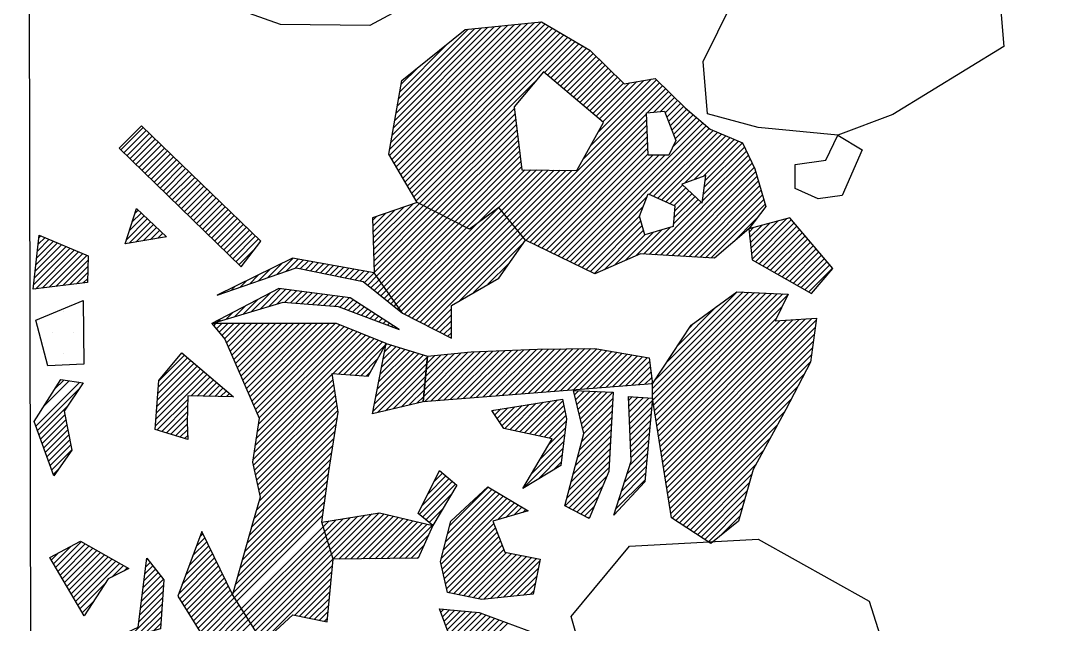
# Model space of a CAD drawing. Header units: metres. Extents: x -4.41 to -1.92, y -15.69 to -11.78.
# Drawn here: x -4.406 to -3.786, y -15.348 to -14.991 of the extents above; entities that cross this region are included whole.
import ezdxf

# ---------------------------------------------------------------- set-up
doc = ezdxf.new("R2010")
doc.units = ezdxf.units.M
doc.header["$LTSCALE"] = 25
doc.header["$MEASUREMENT"] = 0
doc.linetypes.add('STRICHPUNKTX2', pattern=[2, 1, -0.5, 0, -0.5])
doc.layers.get('0').update_dxf_attribs({"linetype": 'CONTINUOUS'})
for name, color, linetype in [('GRABUNGSGRENZE', 3, 'STRICHPUNKTX2'), ('KNOCHENSCHRAFF', 2, 'CONTINUOUS'), ('STEINE', 4, 'CONTINUOUS')]:
    doc.layers.add(name, color=color, linetype=linetype)

# ---------------------------------------------------------------- blocks, each defined once
blk = doc.blocks.new('*X1')
at = {"color": 0}
for p, q in [((-438.125, -1516.25), (-438.125, -1516.25)), ((-438.75, -1517.5), (-438.75, -1517.5)), ((-437.5, -1517.5), (-437.5, -1517.5)), ((-438.125, -1518.75), (-438.125, -1518.75))]:
    blk.add_line(p, q, dxfattribs=at)
blk = doc.blocks.new('*X5')
at = {"color": 0}
for p, q in [((-430.258, -1530.163), (-429.75, -1529.655)), ((-430.048, -1529.599), (-429.867, -1529.418)), ((-430.679, -1531.29), (-429.516, -1530.128)), ((-430.468, -1530.726), (-429.633, -1529.891)), ((-431.31, -1532.982), (-429.166, -1530.838)), ((-431.099, -1532.418), (-429.283, -1530.602)), ((-430.889, -1531.854), (-429.4, -1530.365)), ((-431.247, -1533.273), (-429.049, -1531.075)), ((-431.111, -1533.49), (-428.932, -1531.312)), ((-430.975, -1533.708), (-428.815, -1531.549)), ((-430.839, -1533.925), (-428.699, -1531.785)), ((-430.703, -1534.143), (-428.582, -1532.022)), ((-430.567, -1534.36), (-428.465, -1532.259)), ((-430.431, -1534.578), (-428.348, -1532.495)), ((-430.295, -1534.796), (-428.231, -1532.732)), ((-430.159, -1535.013), (-428.115, -1532.969)), ((-430.023, -1535.231), (-427.981, -1533.189)), ((-429.887, -1535.448), (-427.845, -1533.406)), ((-429.751, -1535.666), (-427.709, -1533.624)), ((-429.615, -1535.883), (-427.573, -1533.841)), ((-429.479, -1536.101), (-427.437, -1534.059)), ((-429.342, -1536.318), (-427.301, -1534.276)), ((-429.206, -1536.536), (-427.165, -1534.494)), ((-429.07, -1536.753), (-427.029, -1534.711))]:
    blk.add_line(p, q, dxfattribs=at)
blk = doc.blocks.new('*X6')
at = {"color": 0}
for p, q in [((-433.895, -1510.465), (-433.697, -1510.267)), ((-434.387, -1512.018), (-433.151, -1510.781)), ((-434.231, -1512.215), (-432.969, -1510.953)), ((-434.223, -1511.5), (-433.333, -1510.61)), ((-434.059, -1510.983), (-433.515, -1510.438)), ((-433.806, -1512.144), (-432.787, -1511.125)), ((-433.382, -1512.073), (-432.605, -1511.296)), ((-432.957, -1512.002), (-432.423, -1511.468)), ((-432.533, -1511.932), (-432.241, -1511.639)), ((-439.739, -1513.481), (-438.461, -1512.203)), ((-439.695, -1513.083), (-438.71, -1512.098)), ((-439.651, -1512.686), (-438.959, -1511.994)), ((-439.607, -1512.288), (-439.208, -1511.889)), ((-439.563, -1511.89), (-439.457, -1511.784)), ((-432.109, -1511.861), (-432.059, -1511.811)), ((-439.871, -1514.674), (-437.715, -1512.517)), ((-439.827, -1514.276), (-437.964, -1512.412)), ((-439.783, -1513.878), (-438.213, -1512.308)), ((-439.779, -1514.934), (-437.466, -1512.622)), ((-439.373, -1514.883), (-437.217, -1512.727)), ((-438.968, -1514.831), (-436.968, -1512.831)), ((-438.563, -1514.78), (-436.719, -1512.936)), ((-438.158, -1514.728), (-436.656, -1513.226)), ((-437.753, -1514.677), (-436.668, -1513.592)), ((-437.348, -1514.625), (-436.68, -1513.957)), ((-436.943, -1514.573), (-436.691, -1514.322)), ((-429.221, -1517.105), (-429.097, -1516.981)), ((-429.061, -1517.298), (-428.744, -1516.981)), ((-428.9, -1517.491), (-428.39, -1516.981)), ((-428.739, -1517.683), (-428.036, -1516.981)), ((-428.578, -1517.876), (-427.683, -1516.981)), ((-428.466, -1518.117), (-427.329, -1516.981)), ((-428.358, -1518.363), (-426.976, -1516.981)), ((-428.251, -1518.61), (-426.622, -1516.981)), ((-428.144, -1518.856), (-426.268, -1516.98)), ((-428.037, -1519.103), (-425.915, -1516.98)), ((-427.93, -1519.349), (-425.561, -1516.98)), ((-427.822, -1519.595), (-425.207, -1516.98)), ((-427.715, -1519.842), (-424.854, -1516.98)), ((-427.608, -1520.088), (-424.5, -1516.98)), ((-427.501, -1520.334), (-424.146, -1516.98)), ((-427.394, -1520.581), (-423.793, -1516.98)), ((-427.286, -1520.827), (-423.439, -1516.98)), ((-427.179, -1521.073), (-423.085, -1516.98)), ((-427.072, -1521.32), (-422.732, -1516.979)), ((-426.965, -1521.566), (-422.378, -1516.979)), ((-426.858, -1521.812), (-422.024, -1516.979)), ((-426.75, -1522.059), (-421.75, -1517.059)), ((-426.643, -1522.305), (-421.497, -1517.159)), ((-426.783, -1524.213), (-420.231, -1517.661)), ((-426.717, -1523.793), (-420.484, -1517.561)), ((-426.652, -1523.374), (-420.738, -1517.46)), ((-426.586, -1522.955), (-420.991, -1517.36)), ((-426.536, -1522.552), (-421.244, -1517.259)), ((-422.149, -1519.933), (-419.978, -1517.761)), ((-421.819, -1519.956), (-419.725, -1517.862)), ((-421.489, -1519.98), (-419.471, -1517.962)), ((-421.159, -1520.003), (-419.218, -1518.062)), ((-420.829, -1520.027), (-419.065, -1518.262)), ((-432.505, -1520.742), (-430.763, -1519)), ((-432.478, -1520.362), (-430.954, -1518.838)), ((-420.499, -1520.05), (-419.501, -1519.052)), ((-432.611, -1522.262), (-429.998, -1519.65)), ((-432.584, -1521.882), (-430.189, -1519.487)), ((-432.558, -1521.502), (-430.381, -1519.325)), ((-432.531, -1521.122), (-430.572, -1519.163)), ((-438.637, -1520.864), (-438.09, -1520.317)), ((-432.664, -1523.023), (-429.616, -1519.975)), ((-432.637, -1522.643), (-429.807, -1519.812)), ((-430.545, -1521.257), (-429.425, -1520.137)), ((-430.198, -1521.263), (-429.234, -1520.299)), ((-426.914, -1525.051), (-422.149, -1520.286)), ((-426.848, -1524.632), (-422.197, -1519.98)), ((-420.169, -1520.074), (-419.937, -1519.841)), ((-439.754, -1523.041), (-437.171, -1520.458)), ((-439.659, -1523.3), (-437.151, -1520.793)), ((-439.245, -1521.825), (-437.784, -1520.364)), ((-429.85, -1521.27), (-429.043, -1520.462)), ((-429.503, -1521.276), (-428.851, -1520.624)), ((-429.156, -1521.283), (-428.66, -1520.787)), ((-428.809, -1521.289), (-428.469, -1520.949)), ((-426.886, -1525.377), (-422.101, -1520.592)), ((-426.823, -1525.667), (-422.054, -1520.898)), ((-432.562, -1523.274), (-430.754, -1521.466)), ((-428.462, -1521.296), (-428.278, -1521.111)), ((-428.115, -1521.302), (-428.087, -1521.274)), ((-426.759, -1525.956), (-422.006, -1521.204)), ((-426.695, -1526.246), (-421.958, -1521.509)), ((-439.565, -1523.559), (-437.857, -1521.852)), ((-432.293, -1523.359), (-430.766, -1521.831)), ((-432.024, -1523.443), (-430.777, -1522.197)), ((-426.632, -1526.536), (-421.911, -1521.815)), ((-426.568, -1526.826), (-421.863, -1522.121)), ((-439.47, -1523.818), (-438.028, -1522.376)), ((-439.375, -1524.077), (-437.969, -1522.671)), ((-431.755, -1523.528), (-430.789, -1522.562)), ((-426.504, -1527.116), (-421.894, -1522.506)), ((-439.281, -1524.336), (-437.91, -1522.966)), ((-439.186, -1524.595), (-437.851, -1523.26)), ((-431.487, -1523.613), (-430.793, -1522.92)), ((-431.218, -1523.698), (-430.776, -1523.256)), ((-426.69, -1528.009), (-422.028, -1523.347)), ((-426.549, -1527.514), (-421.961, -1522.926)), ((-439.092, -1524.854), (-437.792, -1523.555)), ((-438.997, -1525.113), (-437.733, -1523.849)), ((-430.949, -1523.783), (-430.759, -1523.593)), ((-426.831, -1528.504), (-422.095, -1523.767)), ((-438.902, -1525.372), (-437.674, -1524.144)), ((-438.808, -1525.631), (-437.615, -1524.438)), ((-427.11, -1529.489), (-422.229, -1524.608)), ((-426.971, -1528.997), (-422.162, -1524.188)), ((-427.249, -1529.982), (-422.296, -1525.029)), ((-438.713, -1525.89), (-438.378, -1525.555)), ((-427.527, -1530.967), (-422.425, -1525.866)), ((-427.388, -1530.474), (-422.363, -1525.449)), ((-416.178, -1526.336), (-415.668, -1525.825)), ((-427.666, -1531.459), (-422.481, -1526.274)), ((-417.052, -1528.27), (-415.094, -1526.312)), ((-416.884, -1527.749), (-415.285, -1526.15)), ((-416.858, -1528.43), (-414.903, -1526.475)), ((-416.531, -1527.042), (-415.476, -1525.988)), ((-427.943, -1532.444), (-422.591, -1527.092)), ((-427.804, -1531.952), (-422.536, -1526.683)), ((-416.664, -1528.589), (-415.15, -1527.076)), ((-415.618, -1530.372), (-412.3, -1527.054)), ((-415.497, -1529.898), (-412.522, -1526.922)), ((-415.376, -1529.423), (-412.744, -1526.79)), ((-415.255, -1528.948), (-412.965, -1526.658)), ((-428.082, -1532.937), (-422.647, -1527.501)), ((-415.76, -1531.22), (-411.857, -1527.318)), ((-415.739, -1530.847), (-412.079, -1527.186)), ((-415.695, -1531.51), (-411.636, -1527.45)), ((-412.426, -1528.594), (-411.414, -1527.582)), ((-411.926, -1528.448), (-411.192, -1527.714)), ((-427.981, -1533.189), (-422.702, -1527.91)), ((-427.845, -1533.406), (-422.757, -1528.319)), ((-422.401, -1530.084), (-420.695, -1528.378)), ((-422.319, -1530.356), (-420.272, -1528.308)), ((-422.237, -1530.627), (-419.849, -1528.238)), ((-422.155, -1530.898), (-419.425, -1528.169)), ((-421.812, -1530.909), (-419.134, -1528.231)), ((-421.455, -1530.905), (-418.85, -1528.3)), ((-421.097, -1530.901), (-418.565, -1528.369)), ((-416.47, -1528.749), (-415.67, -1527.949)), ((-411.426, -1528.301), (-410.971, -1527.846)), ((-410.926, -1528.154), (-410.749, -1527.978)), ((-427.573, -1533.841), (-422.73, -1528.999)), ((-422.73, -1528.999), (-422.387, -1528.656)), ((-422.648, -1529.27), (-421.964, -1528.586)), ((-422.566, -1529.541), (-421.541, -1528.517)), ((-422.484, -1529.813), (-421.118, -1528.447)), ((-420.74, -1530.898), (-418.28, -1528.438)), ((-420.383, -1530.894), (-417.995, -1528.506)), ((-420.026, -1530.89), (-417.711, -1528.575)), ((-419.668, -1530.887), (-417.426, -1528.644)), ((-419.311, -1530.883), (-417.141, -1528.713)), ((-418.954, -1530.879), (-416.856, -1528.782)), ((-418.596, -1530.875), (-416.572, -1528.851)), ((-418.239, -1530.872), (-416.287, -1528.919)), ((-416.276, -1528.908), (-416.191, -1528.823)), ((-415.631, -1531.799), (-412.64, -1528.808)), ((-427.437, -1534.059), (-422.648, -1529.27)), ((-427.301, -1534.276), (-422.566, -1529.541)), ((-417.882, -1530.868), (-416.504, -1529.491)), ((-415.566, -1532.088), (-412.541, -1529.063)), ((-415.502, -1532.377), (-412.442, -1529.317)), ((-415.438, -1532.667), (-412.343, -1529.572)), ((-438.711, -1531.191), (-437.668, -1530.148)), ((-438.58, -1531.413), (-437.046, -1529.88)), ((-438.449, -1531.636), (-436.821, -1530.008)), ((-438.318, -1531.858), (-436.596, -1530.137)), ((-438.187, -1532.081), (-436.371, -1530.265)), ((-427.165, -1534.494), (-422.484, -1529.813)), ((-427.029, -1534.711), (-422.401, -1530.084)), ((-417.525, -1530.864), (-416.79, -1530.13)), ((-415.324, -1532.906), (-412.244, -1529.826)), ((-415.029, -1532.965), (-412.145, -1530.081)), ((-438.842, -1530.968), (-438.417, -1530.543)), ((-438.056, -1532.303), (-436.146, -1530.394)), ((-437.925, -1532.526), (-435.921, -1530.522)), ((-437.794, -1532.748), (-435.696, -1530.651)), ((-437.663, -1532.971), (-435.471, -1530.779)), ((-426.893, -1534.929), (-422.319, -1530.356)), ((-426.757, -1535.147), (-422.237, -1530.627)), ((-426.621, -1535.364), (-422.155, -1530.898)), ((-417.167, -1530.861), (-417.076, -1530.769)), ((-414.735, -1533.024), (-412.046, -1530.335)), ((-414.44, -1533.083), (-411.88, -1530.523)), ((-414.145, -1533.142), (-411.584, -1530.58)), ((-413.851, -1533.201), (-411.288, -1530.638)), ((-413.556, -1533.259), (-410.992, -1530.695)), ((-413.23, -1533.288), (-410.696, -1530.753)), ((-412.838, -1533.248), (-410.4, -1530.811)), ((-412.445, -1533.209), (-410.104, -1530.868)), ((-437.532, -1533.194), (-435.246, -1530.908)), ((-437.401, -1533.416), (-435.021, -1531.036)), ((-437.27, -1533.639), (-434.796, -1531.165)), ((-435.252, -1531.975), (-434.571, -1531.293)), ((-434.545, -1531.621), (-434.346, -1531.422)), ((-433.351, -1532.195), (-432.668, -1531.511)), ((-433.301, -1531.791), (-432.825, -1531.315)), ((-433.251, -1531.387), (-432.982, -1531.119)), ((-433.2, -1530.984), (-433.139, -1530.922)), ((-426.485, -1535.582), (-422.186, -1531.283)), ((-412.052, -1533.169), (-409.921, -1531.039)), ((-411.659, -1533.13), (-410.007, -1531.478)), ((-433.503, -1533.407), (-432.196, -1532.101)), ((-433.452, -1533.003), (-432.353, -1531.904)), ((-433.402, -1532.599), (-432.51, -1531.708)), ((-426.349, -1535.799), (-422.224, -1531.674)), ((-424.435, -1534.239), (-422.261, -1532.065)), ((-411.266, -1533.091), (-410.092, -1531.917)), ((-437.139, -1533.861), (-435.679, -1532.402)), ((-433.553, -1533.811), (-432.19, -1532.448)), ((-424.14, -1534.298), (-422.299, -1532.456)), ((-410.873, -1533.051), (-410.178, -1532.356)), ((-433.654, -1534.619), (-432.243, -1533.208)), ((-433.603, -1534.215), (-432.217, -1532.828)), ((-423.846, -1534.357), (-422.336, -1532.847)), ((-423.551, -1534.416), (-422.373, -1533.238)), ((-410.48, -1533.012), (-410.264, -1532.796)), ((-437.008, -1534.084), (-436.338, -1533.414)), ((-434.239, -1535.558), (-432.27, -1533.588)), ((-433.747, -1535.42), (-432.296, -1533.969)), ((-423.256, -1534.475), (-422.411, -1533.629)), ((-415.771, -1534.06), (-415.592, -1533.882)), ((-415.676, -1534.319), (-415.267, -1533.91)), ((-415.581, -1534.578), (-414.942, -1533.938)), ((-415.486, -1534.836), (-414.616, -1533.966)), ((-415.391, -1535.095), (-414.291, -1533.995)), ((-433.256, -1535.282), (-432.323, -1534.349)), ((-422.962, -1534.533), (-422.448, -1534.02)), ((-422.667, -1534.592), (-422.485, -1534.411)), ((-415.616, -1536.381), (-413.354, -1534.119)), ((-415.598, -1536.716), (-413.097, -1534.214)), ((-415.44, -1535.851), (-413.64, -1534.051)), ((-415.436, -1536.907), (-412.839, -1534.31)), ((-415.296, -1535.354), (-413.966, -1534.023)), ((-415.274, -1537.099), (-412.581, -1534.406)), ((-415.112, -1537.29), (-412.323, -1534.502)), ((-414.95, -1537.482), (-412.065, -1534.597)), ((-432.765, -1535.144), (-432.349, -1534.729)), ((-414.788, -1537.673), (-411.807, -1534.693))]:
    blk.add_line(p, q, dxfattribs=at)
blk = doc.blocks.new('*X7')
at = {"color": 0}
for p, q in [((-434.726, -1506.7), (-433.403, -1505.377)), ((-434.547, -1506.874), (-433.223, -1505.551)), ((-434.367, -1507.048), (-433.043, -1505.724)), ((-434.188, -1507.222), (-432.863, -1505.898)), ((-434.009, -1507.397), (-432.683, -1506.071)), ((-433.829, -1507.571), (-432.503, -1506.245)), ((-433.65, -1507.745), (-432.323, -1506.418)), ((-433.47, -1507.919), (-432.143, -1506.592)), ((-433.291, -1508.093), (-431.963, -1506.765)), ((-433.112, -1508.268), (-431.783, -1506.939)), ((-432.932, -1508.442), (-431.603, -1507.112)), ((-432.753, -1508.616), (-431.423, -1507.286)), ((-432.574, -1508.79), (-431.243, -1507.459)), ((-432.394, -1508.964), (-431.063, -1507.633)), ((-432.215, -1509.139), (-430.883, -1507.806)), ((-432.036, -1509.313), (-430.703, -1507.98)), ((-431.856, -1509.487), (-430.522, -1508.153)), ((-431.677, -1509.661), (-430.342, -1508.327)), ((-431.498, -1509.835), (-430.162, -1508.5)), ((-431.318, -1510.01), (-429.982, -1508.674)), ((-431.139, -1510.184), (-429.802, -1508.847)), ((-430.96, -1510.358), (-429.622, -1509.021)), ((-430.78, -1510.532), (-429.442, -1509.194)), ((-430.601, -1510.707), (-429.262, -1509.368)), ((-430.422, -1510.881), (-429.082, -1509.541)), ((-430.242, -1511.055), (-428.902, -1509.715)), ((-430.063, -1511.229), (-428.722, -1509.888)), ((-429.883, -1511.403), (-428.542, -1510.062)), ((-429.704, -1511.578), (-428.362, -1510.235)), ((-429.525, -1511.752), (-428.182, -1510.409)), ((-419.791, -1511.564), (-418.492, -1510.265)), ((-419.78, -1511.906), (-417.951, -1510.078)), ((-419.769, -1512.249), (-417.41, -1509.89)), ((-419.758, -1512.592), (-417.041, -1509.875)), ((-419.748, -1512.935), (-416.807, -1509.994)), ((-419.737, -1513.277), (-416.573, -1510.113)), ((-419.726, -1513.62), (-416.338, -1510.232)), ((-419.715, -1513.963), (-416.104, -1510.351)), ((-418.262, -1516.046), (-412.336, -1510.119)), ((-418.116, -1516.253), (-412.177, -1510.314)), ((-429.345, -1511.926), (-428.002, -1510.582)), ((-429.166, -1512.1), (-427.822, -1510.756)), ((-428.987, -1512.274), (-427.641, -1510.929)), ((-419.812, -1510.878), (-419.574, -1510.64)), ((-419.802, -1511.221), (-419.033, -1510.452)), ((-419.575, -1514.177), (-415.869, -1510.47)), ((-419.429, -1514.384), (-415.635, -1510.589)), ((-419.284, -1514.592), (-415.4, -1510.709)), ((-419.138, -1514.8), (-415.166, -1510.828)), ((-418.992, -1515.007), (-414.931, -1510.947)), ((-417.931, -1516.421), (-412.018, -1510.509)), ((-417.697, -1516.541), (-411.86, -1510.703)), ((-417.462, -1516.66), (-411.701, -1510.898)), ((-428.807, -1512.449), (-427.461, -1511.103)), ((-428.628, -1512.623), (-427.281, -1511.276)), ((-428.449, -1512.797), (-427.101, -1511.45)), ((-428.269, -1512.971), (-426.921, -1511.623)), ((-418.846, -1515.215), (-414.697, -1511.066)), ((-418.7, -1515.423), (-414.462, -1511.185)), ((-418.554, -1515.63), (-414.228, -1511.304)), ((-418.408, -1515.838), (-413.628, -1511.058)), ((-417.228, -1516.779), (-411.542, -1511.093)), ((-416.993, -1516.898), (-411.383, -1511.287)), ((-416.759, -1517.017), (-411.224, -1511.482)), ((-428.09, -1513.145), (-426.741, -1511.797)), ((-427.911, -1513.32), (-426.561, -1511.97)), ((-416.525, -1517.136), (-411.065, -1511.677)), ((-414.675, -1515.64), (-410.906, -1511.871)), ((-413.829, -1515.148), (-410.862, -1512.181)), ((-427.731, -1513.494), (-426.726, -1512.488)), ((-426.022, -1514.26), (-425.196, -1513.433)), ((-425.48, -1514.071), (-424.528, -1513.119)), ((-424.937, -1513.882), (-424.228, -1513.172)), ((-424.395, -1513.693), (-423.928, -1513.226)), ((-424.077, -1513.729), (-423.628, -1513.279)), ((-423.784, -1513.789), (-423.328, -1513.333)), ((-423.49, -1513.849), (-423.028, -1513.387)), ((-423.197, -1513.909), (-422.728, -1513.44)), ((-422.904, -1513.969), (-422.428, -1513.494)), ((-412.983, -1514.655), (-411.703, -1513.376)), ((-427.107, -1514.637), (-426.58, -1514.11)), ((-426.565, -1514.448), (-425.888, -1513.772)), ((-422.61, -1514.029), (-422.128, -1513.547)), ((-422.317, -1514.09), (-421.828, -1513.601)), ((-422.023, -1514.15), (-421.528, -1513.654)), ((-421.73, -1514.21), (-421.228, -1513.708)), ((-421.436, -1514.27), (-420.928, -1513.762)), ((-421.143, -1514.33), (-420.628, -1513.815)), ((-420.849, -1514.39), (-420.328, -1513.869)), ((-420.556, -1514.45), (-420.028, -1513.922)), ((-420.3, -1514.548), (-419.728, -1513.976)), ((-427.649, -1514.826), (-427.272, -1514.448)), ((-420.104, -1514.705), (-419.575, -1514.177)), ((-419.908, -1514.863), (-419.429, -1514.384)), ((-419.712, -1515.021), (-419.284, -1514.592)), ((-428.734, -1515.204), (-428.655, -1515.125)), ((-428.192, -1515.015), (-427.963, -1514.786)), ((-426.975, -1516.273), (-425.862, -1515.16)), ((-426.469, -1516.12), (-425.257, -1514.909)), ((-425.962, -1515.968), (-424.945, -1514.95)), ((-425.456, -1515.815), (-424.633, -1514.991)), ((-425.004, -1515.717), (-424.32, -1515.033)), ((-424.676, -1515.742), (-424.008, -1515.074)), ((-424.348, -1515.768), (-423.696, -1515.115)), ((-424.02, -1515.793), (-423.384, -1515.157)), ((-423.692, -1515.819), (-423.071, -1515.198)), ((-423.364, -1515.844), (-422.759, -1515.239)), ((-423.036, -1515.87), (-422.447, -1515.28)), ((-422.708, -1515.895), (-422.135, -1515.322)), ((-422.38, -1515.921), (-421.822, -1515.363)), ((-419.516, -1515.178), (-419.138, -1514.8)), ((-419.32, -1515.336), (-418.992, -1515.007)), ((-419.124, -1515.493), (-418.846, -1515.215)), ((-403.237, -1520.82), (-397.544, -1515.127)), ((-403.237, -1521.173), (-397.208, -1515.144)), ((-403.22, -1521.509), (-396.871, -1515.16)), ((-403.171, -1521.814), (-396.534, -1515.177)), ((-403.123, -1522.119), (-396.197, -1515.194)), ((-403.105, -1520.334), (-397.881, -1515.11)), ((-403.074, -1522.424), (-395.86, -1515.21)), ((-403.026, -1522.73), (-395.524, -1515.227)), ((-402.978, -1523.035), (-395.222, -1515.279)), ((-402.415, -1519.29), (-398.218, -1515.093)), ((-427.987, -1516.578), (-427.354, -1515.945)), ((-427.481, -1516.425), (-426.608, -1515.552)), ((-422.052, -1515.946), (-421.51, -1515.404)), ((-421.752, -1515.999), (-421.198, -1515.446)), ((-421.496, -1516.097), (-420.965, -1515.566)), ((-421.239, -1516.194), (-420.75, -1515.705)), ((-420.983, -1516.292), (-420.536, -1515.844)), ((-420.727, -1516.389), (-420.321, -1515.983)), ((-418.928, -1515.651), (-418.7, -1515.423)), ((-418.732, -1515.808), (-418.554, -1515.63)), ((-418.536, -1515.966), (-418.408, -1515.838)), ((-402.929, -1523.34), (-395.553, -1515.963)), ((-401.724, -1518.246), (-399.447, -1515.969)), ((-428.493, -1516.731), (-428.1, -1516.337)), ((-420.471, -1516.486), (-420.107, -1516.122)), ((-420.215, -1516.584), (-419.892, -1516.262)), ((-419.958, -1516.681), (-419.678, -1516.401)), ((-419.702, -1516.778), (-419.464, -1516.54)), ((-418.34, -1516.123), (-418.262, -1516.046)), ((-418.144, -1516.281), (-418.116, -1516.253)), ((-416.29, -1517.256), (-415.138, -1516.103)), ((-416.056, -1517.375), (-415.137, -1516.456)), ((-428.999, -1516.883), (-428.845, -1516.729)), ((-419.446, -1516.876), (-419.249, -1516.679)), ((-419.19, -1516.973), (-419.035, -1516.818)), ((-418.934, -1517.07), (-418.82, -1516.957)), ((-418.677, -1517.168), (-418.606, -1517.096)), ((-418.421, -1517.265), (-418.391, -1517.235)), ((-415.822, -1517.494), (-415.137, -1516.81)), ((-415.587, -1517.613), (-415.137, -1517.163)), ((-402.881, -1523.645), (-395.884, -1516.648)), ((-402.832, -1523.95), (-395.684, -1516.802)), ((-402.784, -1524.255), (-395.307, -1516.778)), ((-402.736, -1524.561), (-394.93, -1516.755)), ((-402.687, -1524.866), (-394.552, -1516.731)), ((-402.639, -1525.171), (-394.175, -1516.707)), ((-402.591, -1525.476), (-393.798, -1516.684)), ((-402.542, -1525.781), (-393.542, -1516.781)), ((-402.494, -1526.086), (-393.598, -1517.19)), ((-401.034, -1517.202), (-400.788, -1516.956)), ((-415.353, -1517.732), (-415.137, -1517.517)), ((-402.445, -1526.392), (-393.654, -1517.6)), ((-419.271, -1519.529), (-418.154, -1518.413)), ((-419.185, -1519.09), (-418.424, -1518.328)), ((-419.1, -1518.651), (-418.693, -1518.244)), ((-419.014, -1518.211), (-418.963, -1518.16)), ((-412.139, -1521.236), (-409.395, -1518.492)), ((-411.755, -1521.206), (-409.036, -1518.486)), ((-411.372, -1521.176), (-408.677, -1518.481)), ((-410.988, -1521.145), (-408.318, -1518.475)), ((-410.604, -1521.115), (-407.959, -1518.47)), ((-410.22, -1521.085), (-407.6, -1518.464)), ((-409.836, -1521.055), (-407.241, -1518.459)), ((-409.452, -1521.024), (-406.882, -1518.453)), ((-409.069, -1520.994), (-406.542, -1518.468)), ((-402.397, -1526.697), (-393.71, -1518.01)), ((-402.349, -1527.002), (-393.766, -1518.419)), ((-419.784, -1522.163), (-416.564, -1518.943)), ((-419.698, -1521.724), (-416.807, -1518.833)), ((-419.613, -1521.285), (-417.077, -1518.749)), ((-419.527, -1520.846), (-417.346, -1518.665)), ((-419.442, -1520.407), (-417.616, -1518.581)), ((-419.356, -1519.968), (-417.885, -1518.497)), ((-416.784, -1521.285), (-414.175, -1518.676)), ((-416.747, -1520.894), (-414.567, -1518.714)), ((-416.745, -1521.6), (-413.794, -1518.648)), ((-416.711, -1520.504), (-414.959, -1518.753)), ((-416.674, -1520.114), (-415.351, -1518.791)), ((-416.637, -1519.724), (-415.743, -1518.83)), ((-416.6, -1519.333), (-416.135, -1518.868)), ((-416.564, -1518.943), (-416.527, -1518.907)), ((-416.362, -1521.57), (-413.426, -1518.634)), ((-415.978, -1521.539), (-413.058, -1518.619)), ((-415.594, -1521.509), (-412.69, -1518.605)), ((-415.21, -1521.479), (-412.322, -1518.591)), ((-414.826, -1521.448), (-411.954, -1518.576)), ((-414.442, -1521.418), (-411.586, -1518.562)), ((-414.059, -1521.388), (-411.218, -1518.547)), ((-413.675, -1521.357), (-410.85, -1518.533)), ((-413.291, -1521.327), (-410.482, -1518.518)), ((-412.907, -1521.297), (-410.114, -1518.504)), ((-412.523, -1521.267), (-409.754, -1518.497)), ((-408.685, -1520.964), (-406.241, -1518.52)), ((-408.301, -1520.933), (-405.94, -1518.573)), ((-407.917, -1520.903), (-405.639, -1518.625)), ((-407.533, -1520.873), (-405.338, -1518.678)), ((-407.149, -1520.842), (-405.037, -1518.73)), ((-406.765, -1520.812), (-404.736, -1518.783)), ((-406.382, -1520.782), (-404.435, -1518.835)), ((-405.998, -1520.752), (-404.134, -1518.888)), ((-405.614, -1520.721), (-403.833, -1518.94)), ((-405.23, -1520.691), (-403.532, -1518.993)), ((-402.3, -1527.307), (-393.822, -1518.829)), ((-419.514, -1522.247), (-416.6, -1519.333)), ((-419.05, -1522.136), (-416.637, -1519.724)), ((-404.846, -1520.661), (-403.412, -1519.227)), ((-404.462, -1520.63), (-403.37, -1519.538)), ((-402.252, -1527.612), (-393.878, -1519.239)), ((-418.586, -1522.026), (-416.674, -1520.114)), ((-404.079, -1520.6), (-403.329, -1519.85)), ((-403.695, -1520.57), (-403.287, -1520.162)), ((-402.203, -1527.917), (-394.255, -1519.969)), ((-418.122, -1521.916), (-416.711, -1520.504)), ((-417.659, -1521.806), (-416.747, -1520.894)), ((-407.855, -1521.194), (-407.615, -1520.955)), ((-407.786, -1521.479), (-407.276, -1520.969)), ((-403.311, -1520.54), (-403.245, -1520.474)), ((-402.155, -1528.223), (-394.648, -1520.716)), ((-417.195, -1521.696), (-416.784, -1521.285)), ((-411.101, -1523.38), (-409.284, -1521.563)), ((-410.81, -1523.442), (-408.864, -1521.496)), ((-410.519, -1523.505), (-408.556, -1521.542)), ((-407.718, -1521.765), (-406.937, -1520.984)), ((-407.649, -1522.05), (-406.598, -1520.999)), ((-407.581, -1522.335), (-406.26, -1521.013)), ((-407.512, -1522.62), (-405.921, -1521.028)), ((-407.444, -1522.905), (-405.582, -1521.043)), ((-407.375, -1523.19), (-405.596, -1521.411)), ((-404.652, -1521.527), (-404.438, -1521.313)), ((-404.638, -1521.867), (-404.108, -1521.336)), ((-404.624, -1522.207), (-403.777, -1521.36)), ((-404.611, -1522.546), (-403.447, -1521.383)), ((-404.597, -1522.886), (-403.25, -1521.54)), ((-402.073, -1528.494), (-395.042, -1521.463)), ((-412.712, -1522.163), (-412.646, -1522.097)), ((-412.571, -1522.375), (-412.226, -1522.03)), ((-412.429, -1522.587), (-411.806, -1521.963)), ((-412.288, -1522.799), (-411.385, -1521.897)), ((-412.147, -1523.011), (-410.965, -1521.83)), ((-411.975, -1523.193), (-410.545, -1521.763)), ((-411.683, -1523.255), (-410.124, -1521.696)), ((-411.392, -1523.318), (-409.704, -1521.63)), ((-410.227, -1523.567), (-408.493, -1521.833)), ((-409.936, -1523.629), (-408.43, -1522.123)), ((-407.426, -1523.947), (-405.637, -1522.158)), ((-407.307, -1523.475), (-405.616, -1521.784)), ((-404.583, -1523.226), (-403.286, -1521.929)), ((-401.859, -1528.634), (-395.441, -1522.216)), ((-409.645, -1523.692), (-408.367, -1522.413)), ((-409.354, -1523.754), (-408.337, -1522.737)), ((-407.551, -1524.426), (-405.657, -1522.532)), ((-404.57, -1523.566), (-403.322, -1522.319)), ((-404.556, -1523.906), (-403.358, -1522.708)), ((-409.398, -1524.152), (-408.39, -1523.143)), ((-407.802, -1525.384), (-405.697, -1523.28)), ((-407.676, -1524.905), (-405.677, -1522.906)), ((-404.542, -1524.246), (-403.394, -1523.098)), ((-401.645, -1528.773), (-395.861, -1522.989)), ((-410.398, -1525.859), (-408.495, -1523.956)), ((-409.898, -1525.006), (-408.442, -1523.549)), ((-408.052, -1526.341), (-405.738, -1524.027)), ((-407.927, -1525.863), (-405.717, -1523.653)), ((-404.529, -1524.586), (-403.43, -1523.488)), ((-404.515, -1524.926), (-403.466, -1523.877)), ((-401.431, -1528.913), (-396.28, -1523.762)), ((-410.899, -1526.713), (-408.547, -1524.362)), ((-408.177, -1526.82), (-405.758, -1524.401)), ((-404.746, -1525.864), (-403.539, -1524.656)), ((-404.582, -1525.346), (-403.502, -1524.267)), ((-401.217, -1529.052), (-396.699, -1524.534)), ((-410.027, -1526.195), (-408.6, -1524.768)), ((-409.111, -1525.632), (-408.652, -1525.174)), ((-408.412, -1527.762), (-405.798, -1525.148)), ((-408.303, -1527.299), (-405.778, -1524.775)), ((-404.911, -1526.382), (-403.575, -1525.046)), ((-401.003, -1529.192), (-397.118, -1525.307)), ((-408.181, -1527.885), (-405.819, -1525.522)), ((-405.239, -1527.417), (-403.647, -1525.825)), ((-405.075, -1526.9), (-403.611, -1525.436)), ((-400.789, -1529.331), (-397.37, -1525.913)), ((-407.951, -1528.008), (-405.948, -1526.005)), ((-405.403, -1527.935), (-403.683, -1526.215)), ((-400.575, -1529.471), (-397.51, -1526.406)), ((-407.721, -1528.131), (-406.202, -1526.612)), ((-400.361, -1529.61), (-397.649, -1526.899)), ((-407.49, -1528.255), (-406.456, -1527.22)), ((-400.147, -1529.75), (-397.789, -1527.392)), ((-407.26, -1528.378), (-406.709, -1527.827)), ((-399.933, -1529.889), (-397.928, -1527.885)), ((-399.263, -1529.573), (-398.068, -1528.378)), ((-407.03, -1528.501), (-406.963, -1528.434))]:
    blk.add_line(p, q, dxfattribs=at)
blk = doc.blocks.new('*X8')
at = {"color": 0}
for p, q in [((-418.804, -1507.042), (-411.013, -1499.25)), ((-418.673, -1507.264), (-410.619, -1499.21)), ((-418.542, -1507.487), (-410.226, -1499.17)), ((-418.411, -1507.709), (-409.833, -1499.131)), ((-418.28, -1507.931), (-409.597, -1499.249)), ((-418.805, -1506.688), (-411.406, -1499.29)), ((-418.73, -1506.26), (-411.8, -1499.33)), ((-418.656, -1505.832), (-412.193, -1499.37)), ((-418.581, -1505.404), (-412.587, -1499.41)), ((-418.506, -1504.976), (-412.98, -1499.45)), ((-418.432, -1504.548), (-413.374, -1499.49)), ((-418.357, -1504.12), (-413.767, -1499.529)), ((-418.283, -1503.692), (-414.16, -1499.569)), ((-418.149, -1508.154), (-409.375, -1499.38)), ((-418.018, -1508.376), (-409.152, -1499.511)), ((-417.886, -1508.599), (-408.93, -1499.642)), ((-417.755, -1508.821), (-408.707, -1499.773)), ((-418.208, -1503.264), (-415.33, -1500.386)), ((-417.624, -1509.043), (-408.485, -1499.904)), ((-417.493, -1509.266), (-408.262, -1500.035)), ((-417.362, -1509.488), (-408.04, -1500.166)), ((-409.644, -1502.124), (-407.817, -1500.297)), ((-409.452, -1502.286), (-407.594, -1500.428)), ((-409.26, -1502.447), (-407.372, -1500.559)), ((-409.068, -1502.609), (-407.149, -1500.69)), ((-408.877, -1502.771), (-406.932, -1500.827)), ((-408.685, -1502.932), (-406.753, -1501.001)), ((-408.493, -1503.094), (-406.574, -1501.176)), ((-408.301, -1503.256), (-406.395, -1501.35)), ((-408.109, -1503.417), (-406.216, -1501.525)), ((-407.917, -1503.579), (-406.037, -1501.699)), ((-418.134, -1502.835), (-417.078, -1501.78)), ((-407.725, -1503.741), (-405.858, -1501.874)), ((-407.533, -1503.902), (-405.679, -1502.048)), ((-407.341, -1504.064), (-405.5, -1502.223)), ((-417.231, -1509.711), (-410.201, -1502.681)), ((-411.224, -1511.482), (-402.65, -1502.908)), ((-407.339, -1507.244), (-402.83, -1502.734)), ((-407.149, -1504.226), (-405.321, -1502.397)), ((-406.958, -1504.387), (-405.142, -1502.571)), ((-406.902, -1506.453), (-403.009, -1502.56)), ((-406.766, -1504.549), (-404.963, -1502.746)), ((-406.574, -1504.711), (-404.597, -1502.733)), ((-406.464, -1505.661), (-403.323, -1502.521)), ((-406.382, -1504.872), (-404.172, -1502.663)), ((-406.19, -1505.034), (-403.748, -1502.592)), ((-411.065, -1511.677), (-402.471, -1503.083)), ((-403.546, -1504.511), (-402.291, -1503.257)), ((-403.155, -1504.474), (-402.112, -1503.431)), ((-402.764, -1504.436), (-401.933, -1503.605)), ((-402.491, -1504.516), (-401.753, -1503.779)), ((-402.393, -1504.772), (-401.574, -1503.953)), ((-402.295, -1505.028), (-401.395, -1504.128)), ((-417.041, -1509.875), (-411.418, -1504.251)), ((-416.807, -1509.994), (-411.379, -1504.566)), ((-410.906, -1511.871), (-403.596, -1504.561)), ((-402.197, -1505.284), (-401.21, -1504.296)), ((-402.099, -1505.539), (-401.02, -1504.46)), ((-402.001, -1505.795), (-400.83, -1504.623)), ((-401.903, -1506.051), (-400.64, -1504.787)), ((-416.573, -1510.113), (-411.34, -1504.881)), ((-416.338, -1510.232), (-411.301, -1505.195)), ((-410.738, -1512.057), (-403.582, -1504.901)), ((-410.499, -1512.172), (-403.568, -1505.24)), ((-408.351, -1513.205), (-400.26, -1505.114)), ((-408.112, -1513.32), (-400.07, -1505.278)), ((-407.874, -1513.435), (-399.88, -1505.442)), ((-402.069, -1506.57), (-400.45, -1504.951)), ((-416.104, -1510.351), (-411.262, -1505.51)), ((-415.869, -1510.47), (-411.223, -1505.825)), ((-410.261, -1512.287), (-403.554, -1505.58)), ((-410.022, -1512.401), (-403.54, -1505.919)), ((-403.416, -1509.331), (-399.646, -1505.561)), ((-403.173, -1509.441), (-399.397, -1505.665)), ((-402.929, -1509.551), (-399.148, -1505.77)), ((-402.685, -1509.661), (-398.899, -1505.875)), ((-401.348, -1508.678), (-398.65, -1505.979)), ((-400.798, -1508.481), (-398.401, -1506.084)), ((-415.635, -1510.589), (-411.184, -1506.139)), ((-415.4, -1510.709), (-411.145, -1506.454)), ((-409.783, -1512.516), (-403.526, -1506.259)), ((-409.545, -1512.631), (-403.512, -1506.599)), ((-400.248, -1508.284), (-398.152, -1506.189)), ((-400.174, -1508.917), (-397.79, -1506.534)), ((-400.124, -1508.514), (-397.904, -1506.293)), ((-415.166, -1510.828), (-411.107, -1506.769)), ((-414.931, -1510.947), (-411.068, -1507.083)), ((-409.306, -1512.746), (-403.498, -1506.938)), ((-409.067, -1512.861), (-403.214, -1507.008)), ((-408.828, -1512.976), (-402.86, -1507.007)), ((-408.59, -1513.091), (-402.507, -1507.007)), ((-403.101, -1512.905), (-397.452, -1507.257)), ((-400.275, -1509.725), (-397.565, -1507.016)), ((-400.224, -1509.321), (-397.678, -1506.775)), ((-414.697, -1511.066), (-411.029, -1507.398)), ((-414.462, -1511.185), (-410.99, -1507.713)), ((-414.228, -1511.304), (-410.801, -1507.877)), ((-413.628, -1511.058), (-410.452, -1507.882)), ((-412.336, -1510.119), (-410.104, -1507.887)), ((-412.177, -1510.314), (-409.756, -1507.893)), ((-412.018, -1510.509), (-409.408, -1507.898)), ((-411.86, -1510.703), (-409.059, -1507.903)), ((-411.701, -1510.898), (-408.711, -1507.909)), ((-411.542, -1511.093), (-408.363, -1507.914)), ((-411.383, -1511.287), (-408.015, -1507.919)), ((-402.766, -1512.924), (-397.34, -1507.498)), ((-402.432, -1512.943), (-397.227, -1507.739)), ((-402.098, -1512.963), (-397.136, -1508.001)), ((-401.764, -1512.982), (-397.055, -1508.274)), ((-401.43, -1513.001), (-396.975, -1508.546)), ((-402.442, -1509.771), (-401.457, -1508.786)), ((-402.198, -1509.881), (-401.272, -1508.955)), ((-401.955, -1509.991), (-401.088, -1509.124)), ((-401.095, -1513.021), (-396.894, -1508.819)), ((-400.761, -1513.04), (-396.813, -1509.092)), ((-407.635, -1513.55), (-403.566, -1509.481)), ((-403.435, -1512.885), (-400.35, -1509.8)), ((-402.009, -1511.106), (-400.534, -1509.631)), ((-401.977, -1510.721), (-400.719, -1509.462)), ((-401.945, -1510.335), (-400.903, -1509.293)), ((-400.427, -1513.059), (-396.733, -1509.365)), ((-400.093, -1513.079), (-396.652, -1509.638)), ((-407.396, -1513.665), (-403.786, -1510.055)), ((-399.759, -1513.098), (-396.571, -1509.911)), ((-407.158, -1513.78), (-404.001, -1510.623)), ((-406.919, -1513.895), (-403.926, -1510.901)), ((-398.49, -1512.183), (-397.074, -1510.768)), ((-397.452, -1512.206), (-396.283, -1511.037)), ((-397.417, -1512.524), (-395.798, -1510.906)), ((-397.382, -1512.843), (-395.313, -1510.774)), ((-397.346, -1513.161), (-395.012, -1510.826)), ((-397.15, -1513.318), (-394.849, -1511.018)), ((-406.68, -1514.009), (-403.85, -1511.179)), ((-406.11, -1513.793), (-403.774, -1511.457)), ((-404.86, -1513.25), (-403.194, -1511.584)), ((-404.235, -1512.979), (-402.687, -1511.43)), ((-403.769, -1512.866), (-402.179, -1511.276)), ((-397.523, -1511.57), (-397.253, -1511.3)), ((-397.488, -1511.888), (-396.768, -1511.169)), ((-396.924, -1513.445), (-394.687, -1511.209)), ((-396.698, -1513.573), (-394.525, -1511.4)), ((-396.472, -1513.7), (-394.363, -1511.591)), ((-405.485, -1513.522), (-403.698, -1511.734)), ((-396.246, -1513.828), (-394.201, -1511.783)), ((-396.02, -1513.956), (-394.038, -1511.974)), ((-395.794, -1514.083), (-393.876, -1512.165)), ((-395.568, -1514.211), (-393.714, -1512.357)), ((-395.342, -1514.339), (-393.552, -1512.548)), ((-395.116, -1514.466), (-393.389, -1512.739)), ((-394.89, -1514.594), (-393.227, -1512.931)), ((-394.664, -1514.721), (-393.065, -1513.122)), ((-394.438, -1514.849), (-392.903, -1513.313)), ((-394.212, -1514.977), (-392.74, -1513.505)), ((-393.987, -1515.104), (-392.578, -1513.696))]:
    blk.add_line(p, q, dxfattribs=at)

msp = doc.modelspace()

# ---------------------------------------------------------------- linework, layer by layer
at = {"layer": 'GRABUNGSGRENZE', "flags": 128}
msp.add_lwpolyline([(-4.39989, -15.68648), (-4.40521, -12.94565), (-4.38642, -12.83784), (-4.40527, -12.6975), (-4.40632, -12.57953), (-4.34397, -11.87523), (-4.31551, -11.80454), (-3.5731, -11.80485), (-3.52683, -11.77992), (-2.18895, -11.80753), (-2.18785, -12.11314), (-2.21681, -12.20722), (-2.16229, -12.59773), (-2.14074, -13.32438), (-1.92411, -13.35534)], dxfattribs=at)
at = {"layer": 'KNOCHENSCHRAFF'}
for points in [[(-4.17173, -15.09808), (-4.18852, -15.06961), (-4.1809, -15.02588), (-4.14328, -14.99586), (-4.09803, -14.99127), (-4.06955, -15.00805), (-4.0492, -15.02787), (-4.0309, -15.02482), (-4.01309, -15.0421), (-3.99834, -15.05481), (-3.97902, -15.06294), (-3.9719, -15.0782), (-3.96528, -15.10057), (-3.97545, -15.11379), (-3.99578, -15.13109), (-4.03951, -15.12856), (-4.06646, -15.14026), (-4.10765, -15.12044)], [(-4.1097, -15.07874), (-4.07716, -15.07924), (-4.0614, -15.05076), (-4.097, -15.02077), (-4.11429, -15.04162), (-4.1097, -15.07874)], [(-4.03495, -15.07008), (-4.03598, -15.04516), (-4.0253, -15.04414), (-4.01868, -15.06143), (-4.02275, -15.07007), (-4.03495, -15.07008)], [(-4.26427, -15.12099), (-4.33497, -15.05287), (-4.34819, -15.06609), (-4.27597, -15.13625), (-4.26427, -15.12099)], [(-4.01512, -15.08736), (-4.00291, -15.09854), (-4.00088, -15.08227), (-4.01512, -15.08736)], [(-4.03495, -15.09296), (-4.01918, -15.10007), (-4.02019, -15.11228), (-4.03697, -15.11737), (-4.04003, -15.10618), (-4.03495, -15.09296)], [(-4.34462, -15.12254), (-4.33801, -15.10169), (-4.32021, -15.11846), (-4.34462, -15.12254)], [(-4.15137, -15.17842), (-4.15138, -15.1591), (-4.12341, -15.14282), (-4.10765, -15.12044), (-4.12342, -15.10112), (-4.14071, -15.11384), (-4.17173, -15.09808), (-4.19817, -15.10724), (-4.19715, -15.13978)], [(-3.97545, -15.11379), (-3.97341, -15.1321), (-3.93831, -15.15192), (-3.92561, -15.13717), (-3.95104, -15.10717), (-3.97545, -15.11379)], [(-4.39902, -15.1495), (-4.39547, -15.11746), (-4.36648, -15.12966), (-4.36699, -15.14542), (-4.39902, -15.1495)], [(-4.2902, -15.15303), (-4.24342, -15.13675), (-4.20376, -15.14487), (-4.18036, -15.16368), (-4.19715, -15.13978), (-4.24546, -15.13115), (-4.2902, -15.15303)], [(-4.29325, -15.16981), (-4.25104, -15.15709), (-4.2185, -15.15962), (-4.18239, -15.17334), (-4.18239, -15.17334), (-4.21138, -15.15454), (-4.25359, -15.14895), (-4.29325, -15.16981)], [(-3.95204, -15.15243), (-3.95967, -15.1682), (-3.93526, -15.16666), (-3.93881, -15.1926), (-3.95355, -15.22057), (-3.97286, -15.25617), (-3.9815, -15.28668), (-3.99777, -15.29991), (-4.02117, -15.28466), (-4.03237, -15.21398), (-4.03237, -15.20534), (-4.0095, -15.17075), (-3.98255, -15.15091), (-3.95204, -15.15243)], [(-4.18036, -15.16368), (-4.15137, -15.17842)], [(-4.26319, -15.35846), (-4.2454, -15.34218), (-4.22506, -15.34624), (-4.22151, -15.30912), (-4.22813, -15.28726), (-4.22407, -15.25726), (-4.21848, -15.22217), (-4.22205, -15.19929), (-4.20069, -15.20081), (-4.19002, -15.18148), (-4.21951, -15.16979), (-4.25714, -15.1698), (-4.29325, -15.16981), (-4.28562, -15.17896)], [(-4.28562, -15.17896), (-4.26526, -15.22574), (-4.26932, -15.25168), (-4.26474, -15.27252), (-4.26881, -15.28676), (-4.281, -15.32999)], [(-4.19814, -15.22318), (-4.19002, -15.18148), (-4.16561, -15.1891), (-4.16814, -15.21605), (-4.19814, -15.22318)], [(-4.03237, -15.20534), (-4.16814, -15.21605), (-4.16561, -15.1891), (-4.13967, -15.18655), (-4.10052, -15.18502), (-4.06645, -15.1845), (-4.03441, -15.19008), (-4.03237, -15.20534)], [(-4.30747, -15.23846), (-4.32679, -15.23237), (-4.32476, -15.20338), (-4.31104, -15.18711), (-4.28052, -15.21303), (-4.30747, -15.21253), (-4.30798, -15.22829), (-4.30747, -15.23846)], [(-4.38679, -15.25984), (-4.39849, -15.22781), (-4.38273, -15.20289), (-4.36951, -15.20492), (-4.38069, -15.2217), (-4.37611, -15.24458), (-4.38679, -15.25984)], [(-4.08422, -15.27756), (-4.07305, -15.23484), (-4.07915, -15.20942), (-4.05576, -15.21043), (-4.05829, -15.25721), (-4.06998, -15.28518), (-4.08422, -15.27756)], [(-4.10914, -15.2674), (-4.09186, -15.2379), (-4.12034, -15.2318), (-4.12746, -15.22113), (-4.08576, -15.2145), (-4.08322, -15.2262), (-4.08677, -15.25366), (-4.10914, -15.2674)], [(-4.05524, -15.28314), (-4.04507, -15.25111), (-4.04661, -15.21297), (-4.03237, -15.21398), (-4.03693, -15.26331), (-4.05524, -15.28314)], [(-4.17117, -15.28216), (-4.15847, -15.25673), (-4.1483, -15.26537), (-4.16253, -15.28928), (-4.17117, -15.28216)], [(-4.15185, -15.28673), (-4.12999, -15.26638), (-4.10609, -15.28062), (-4.12693, -15.28672), (-4.11981, -15.30503), (-4.09896, -15.30909), (-4.10302, -15.32994), (-4.13353, -15.333), (-4.15387, -15.32894), (-4.15795, -15.31063), (-4.15185, -15.28673)], [(-4.22813, -15.28726), (-4.19406, -15.28166), (-4.16253, -15.28928), (-4.17117, -15.3086), (-4.22151, -15.30912), (-4.22813, -15.28726)], [(-4.21535, -15.50845), (-4.20111, -15.5354), (-4.16094, -15.51098), (-4.18281, -15.49065), (-4.26319, -15.35846), (-4.281, -15.32999), (-4.29931, -15.29287), (-4.31354, -15.33101), (-4.28302, -15.37982), (-4.27589, -15.39813), (-4.23265, -15.47998)], [(-4.36897, -15.34272), (-4.38932, -15.30815), (-4.37101, -15.29848), (-4.34253, -15.31475), (-4.35473, -15.32085), (-4.36897, -15.34272)], [(-4.36184, -15.36103), (-4.33693, -15.34933), (-4.33185, -15.30864), (-4.32168, -15.32135), (-4.32371, -15.35034), (-4.36184, -15.36103)], [(-3.93571, -15.39651), (-4.06741, -15.38993), (-4.14572, -15.37928), (-4.15691, -15.36606), (-4.15285, -15.35385), (-4.15845, -15.3386), (-4.13505, -15.34063), (-4.08166, -15.36044), (-3.91639, -15.37159), (-3.92808, -15.38837), (-3.93571, -15.39651)]]:
    msp.add_lwpolyline(points, dxfattribs=at)
at = {"layer": 'STEINE'}
for points in [[(-4.31924, -14.93896), (-4.30655, -14.86675), (-4.25519, -14.85911), (-4.2257, -14.87029), (-4.14892, -14.84433), (-4.12959, -14.85399), (-4.12144, -14.92314), (-4.1677, -14.97604), (-4.19973, -14.99334), (-4.25261, -14.99284), (-4.28719, -14.98065), (-4.31924, -14.93896)], [(-3.92258, -15.05835), (-3.96987, -15.05379), (-3.99987, -15.04566), (-4.00242, -15.01464), (-3.9765, -14.96226), (-3.9338, -14.92462), (-3.85752, -14.9246), (-3.83006, -14.9373), (-3.82445, -15.00595), (-3.89004, -15.04614), (-3.92258, -15.05835)], [(-3.948, -15.07565), (-3.92969, -15.0731), (-3.92258, -15.05835), (-3.90834, -15.06699), (-3.92002, -15.09394), (-3.93426, -15.09598), (-3.94799, -15.08988), (-3.948, -15.07565)], [(-4.39749, -15.16781), (-4.36952, -15.1561), (-4.36901, -15.19373), (-4.39036, -15.19476), (-4.39749, -15.16781)], [(-4.01145, -15.4723), (-4.06792, -15.38739), (-4.08064, -15.34315), (-4.04608, -15.30145), (-3.9698, -15.29736), (-3.9042, -15.33395), (-3.88995, -15.3787), (-3.90672, -15.39091), (-3.88688, -15.43667), (-3.89501, -15.4626), (-4.01145, -15.4723)]]:
    msp.add_lwpolyline(points, dxfattribs=at)

# ---------------------------------------------------------------- block references
at = {"layer": 'KNOCHENSCHRAFF', "xscale": 0.01, "yscale": 0.01, "zscale": 0.01}
for name in ['*X8', '*X7', '*X6', '*X5']:
    msp.add_blockref(name, (0, 0), dxfattribs=at)
at = {"layer": 'STEINE', "xscale": 0.01, "yscale": 0.01, "zscale": 0.01}
msp.add_blockref('*X1', (0, 0), dxfattribs=at)

doc.saveas('drawing.dxf')
